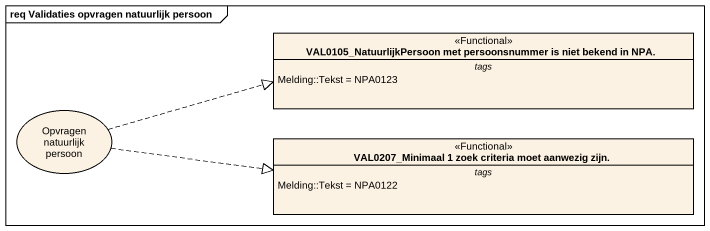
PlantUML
@startuml
mainframe req Validaties opvragen natuurlijk persoon
allowmixing
hide circle
hide empty members
class "VAL0105_NatuurlijkPersoon met persoonsnummer is niet bekend in NPA." as VAL0105_NatuurlijkPersoon <<Functional>> {
  -- tags --
  Melding::Tekst = NPA0123
}
usecase "Opvragen natuurlijk persoon" as Opvragen_natuurlijk_persoon
class "VAL0207_Minimaal 1 zoek criteria moet aanwezig zijn." as VAL0207_Minimaal_1_zoek <<Functional>> {
  -- tags --
  Melding::Tekst = NPA0122
}
Opvragen_natuurlijk_persoon .right.|> VAL0105_NatuurlijkPersoon
Opvragen_natuurlijk_persoon .right.|> VAL0207_Minimaal_1_zoek
@enduml
